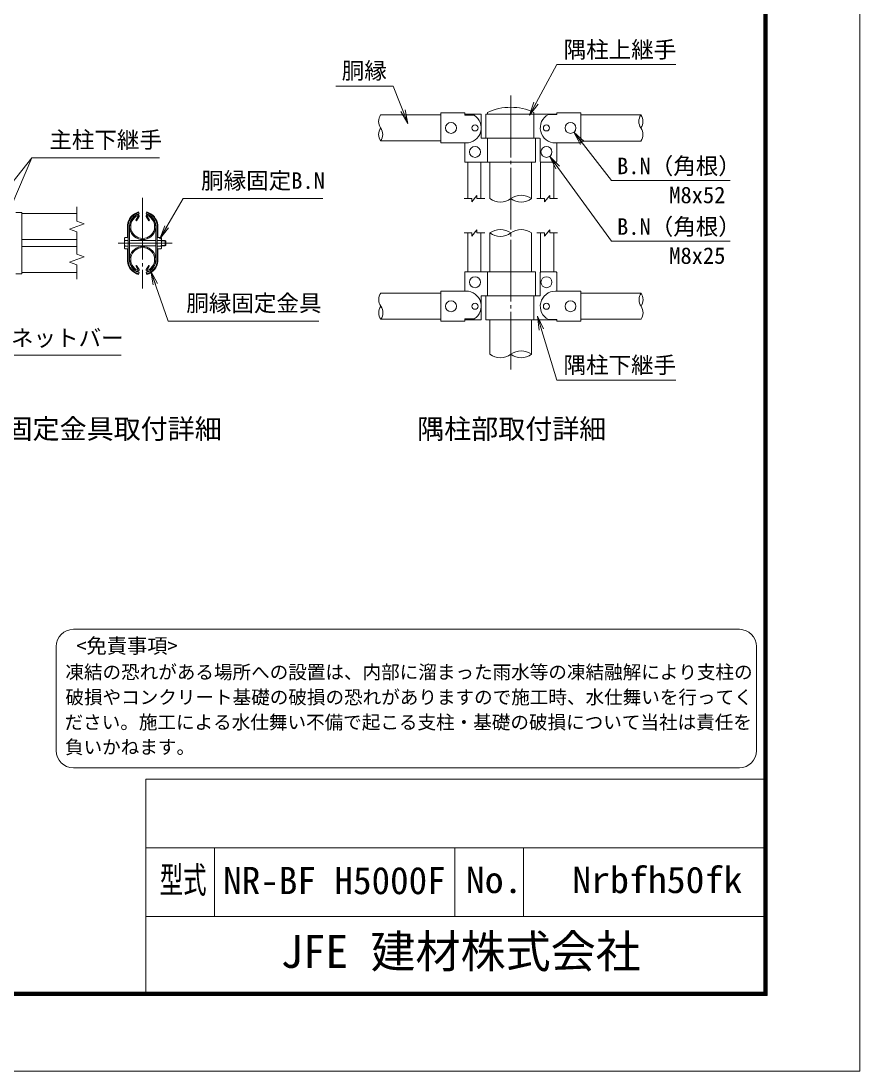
# Model space of a CAD drawing. Units: millimetres, scale not verified. Extents: x -8400 to 8400, y -5940 to 5940.
# Drawn here: x 3513 to 8400, y -5940 to 177 of the extents above; entities that cross this region are included whole.
import ezdxf
from ezdxf.enums import TextEntityAlignment as Align

# ---------------------------------------------------------------- set-up
doc = ezdxf.new("R2010")
doc.units = ezdxf.units.MM
doc.header["$LTSCALE"] = 20
doc.linetypes.add('LONG_CHAIN', pattern=[21, 18, -1, 1, -1])
for name, color, linetype, lineweight in [('0-0_D-TTL', 7, 'Continuous', 9), ('0-1_D-TTL-TXT', 7, 'Continuous', 9), ('0-3_D-STR1', 1, 'Continuous', 9), ('0-6_D-BMK', 2, 'LONG_CHAIN', 9), ('0-7_D-STR-DIM', 7, 'Continuous', 9), ('0-8_0', 7, 'Continuous', 9), ('0-9_D-STR3', 3, 'Continuous', 9), ('0-C_D-STR-TXT', 7, 'Continuous', 9)]:
    doc.layers.add(name, color=color, linetype=linetype, lineweight=lineweight)
doc.styles.add('ＭＳ ゴシック', font='')
doc.styles.get('ＭＳ ゴシック').set_extended_font_data('MS Gothic')

# ---------------------------------------------------------------- blocks, each defined once
blk = doc.blocks.new('_Open')
at = {"layer": '0-8_0'}
blk.add_line((-20, 3.333), (0, 0), dxfattribs=at)
blk.add_lwpolyline([(-20, -3.333), (0, 0), (-20, 0)], dxfattribs=at)

msp = doc.modelspace()

# ---------------------------------------------------------------- linework, layer by layer
at = {"layer": '0-0_D-TTL'}
for p, q in [((4240.39, -4239.98), (4240.39, -5479.98)), ((4240.39, -4239.98), (7840.39, -4239.98)), ((4240.39, -4639.98), (7840.39, -4639.98)), ((4640.39, -4639.98), (4640.39, -5039.98)), ((6040.39, -4639.98), (6040.39, -5039.98)), ((6440.39, -4639.98), (6440.39, -5039.98)), ((4240.39, -5039.98), (7840.39, -5039.98))]:
    msp.add_line(p, q, dxfattribs=at)
at = {"layer": '0-0_D-TTL', "color": 2}
msp.add_lwpolyline([(-8399.61, 5940.02), (8400.39, 5940.02), (8400.39, -5939.98), (-8399.61, -5939.98)], close=True, dxfattribs=at)
at = {"layer": '0-0_D-TTL'}
for points in [[(-7859.61, 5500.02), (7860.39, 5500.02), (7860.39, -5499.98), (-7859.61, -5499.98)], [(-7854.61, 5495.02), (7855.39, 5495.02), (7855.39, -5494.98), (-7854.61, -5494.98)], [(-7849.61, 5490.02), (7850.39, 5490.02), (7850.39, -5489.98), (-7849.61, -5489.98)], [(-7844.61, 5485.02), (7845.39, 5485.02), (7845.39, -5484.98), (-7844.61, -5484.98)], [(-7839.61, 5480.02), (7840.39, 5480.02), (7840.39, -5479.98), (-7839.61, -5479.98)]]:
    msp.add_lwpolyline(points, close=True, dxfattribs=at)
at = {"layer": '0-1_D-TTL-TXT', "color": 2}
for p, q in [((7697.8, -3366.92), (3817.8, -3366.92)), ((3717.8, -3466.92), (3717.8, -4073.18)), ((7797.8, -4073.18), (7797.8, -3466.92)), ((3817.8, -4173.18), (7697.8, -4173.18))]:
    msp.add_line(p, q, dxfattribs=at)
for centre, start, end in [((3817.8, -3466.92), 90, 180), ((7697.8, -3466.92), 0, 90), ((3817.8, -4073.18), 180, 270), ((7697.8, -4073.18), 270, 0)]:
    msp.add_arc(centre, 100, start, end, dxfattribs=at)
at = {"layer": '0-3_D-STR1'}
for p, q in [((5957.99, -369.76), (5607.99, -369.76)), ((6773.99, -369.96), (7123.99, -369.96)), ((5957.99, -522.16), (5607.99, -522.16)), ((6773.99, -522.36), (7123.99, -522.36)), ((6244.99, -645.76), (6244.99, -857.76)), ((6486.99, -645.76), (6486.99, -857.76)), ((3517.93, -944.24), (3837.93, -944.24)), ((4194.98, -959.11), (4180.94, -983.43)), ((4200.54, -962.32), (4186.5, -986.63)), ((4242.81, -962.32), (4256.85, -986.63)), ((4248.37, -959.11), (4262.4, -983.43)), ((4180.94, -983.43), (4186.5, -986.63)), ((4262.4, -983.43), (4256.85, -986.63)), ((3517.93, -1096.64), (3837.93, -1096.64)), ((6244.99, -1057.76), (6244.99, -1284.68)), ((6486.99, -1057.76), (6486.99, -1284.68)), ((3517.93, -1136.64), (3837.93, -1136.64)), ((4180.94, -1249.85), (4186.5, -1246.64)), ((4194.98, -1274.16), (4180.94, -1249.85)), ((4200.54, -1270.95), (4186.5, -1246.64)), ((4242.81, -1270.95), (4256.85, -1246.64)), ((4248.37, -1274.16), (4262.4, -1249.85)), ((4262.4, -1249.85), (4256.85, -1246.64)), ((3517.93, -1289.04), (3837.93, -1289.04)), ((5957.99, -1408.28), (5608.99, -1408.28)), ((6773.99, -1408.48), (7124.99, -1408.48)), ((5957.99, -1560.68), (5608.99, -1560.68)), ((6244.99, -1564.68), (6244.99, -1764.68)), ((6486.99, -1564.68), (6486.99, -1764.68)), ((6773.99, -1560.88), (7124.99, -1560.88))]:
    msp.add_line(p, q, dxfattribs=at)
for centre, radius, start, end in [((4221.67, -1020.44), 76.2, 114.32478, 65.67522), ((4221.67, -1020.44), 69.78, 114.32478, 65.67522), ((4193.59, -958.31), 8.02, 330, 114.32478), ((4193.59, -958.31), 1.6, 330, 114.32478), ((4249.76, -958.31), 8.02, 65.67522, 210), ((4249.76, -958.31), 1.6, 65.67522, 210), ((4221.37, -1020.44), 76.2, 5.09104, 65.67522), ((4221.67, -1212.84), 76.2, 294.32478, 245.67522), ((4221.67, -1212.84), 69.78, 294.32478, 245.67522), ((4193.59, -1274.96), 8.02, 245.67522, 30), ((4193.59, -1274.96), 1.6, 245.67522, 30), ((4249.76, -1274.96), 8.02, 150, 294.32478), ((4249.76, -1274.96), 1.6, 150, 294.32478)]:
    msp.add_arc(centre, radius, start, end, dxfattribs=at)
at = {"layer": '0-6_D-BMK'}
for p, q in [((6365.99, -257.88), (6365.99, -1852.73)), ((4221.67, -853.41), (4221.67, -1381.94)), ((4079.17, -1117.68), (4393.77, -1117.68))]:
    msp.add_line(p, q, dxfattribs=at)
at = {"layer": '0-7_D-STR-DIM'}
for p, q in [((6138.99, -875.76), (6168.99, -839.76)), ((6168.99, -857.76), (6168.99, -839.76)), ((6562.99, -875.76), (6592.99, -839.76)), ((6592.99, -857.76), (6592.99, -839.76)), ((3837.93, -906.14), (3837.93, -989.65)), ((6093.99, -857.76), (6138.99, -857.76)), ((6138.99, -875.76), (6138.99, -857.76)), ((6168.99, -857.76), (6213.99, -857.76)), ((6517.99, -857.76), (6562.99, -857.76)), ((6562.99, -875.76), (6562.99, -857.76)), ((6592.99, -857.76), (6637.99, -857.76)), ((3795.64, -1035.83), (3880.21, -1005.05)), ((3837.93, -1051.22), (3795.64, -1035.83)), ((3880.21, -1005.05), (3837.93, -989.65)), ((6138.99, -1075.76), (6168.99, -1039.76)), ((6168.99, -1057.76), (6168.99, -1039.76)), ((6562.99, -1075.76), (6592.99, -1039.76)), ((6592.99, -1057.76), (6592.99, -1039.76)), ((3837.93, -1051.22), (3837.93, -1182.05)), ((6093.99, -1057.76), (6138.99, -1057.76)), ((6138.99, -1075.76), (6138.99, -1057.76)), ((6168.99, -1057.76), (6213.99, -1057.76)), ((6517.99, -1057.76), (6562.99, -1057.76)), ((6562.99, -1075.76), (6562.99, -1057.76)), ((6592.99, -1057.76), (6637.99, -1057.76)), ((3795.64, -1228.23), (3880.21, -1197.45)), ((3880.21, -1197.45), (3837.93, -1182.05)), ((3837.93, -1243.62), (3795.64, -1228.23)), ((3837.93, -1243.62), (3837.93, -1327.14))]:
    msp.add_line(p, q, dxfattribs=at)
for centre, radius, start, end in [((5662.48, -407.86), 66.48, 145.03504, 214.96496), ((7178.48, -408.06), 66.48, 145.03504, 214.96496), ((7069.51, -408.06), 66.48, 325.03504, 34.96496), ((5662.47, -484.06), 66.48, 145.03422, 214.96578), ((5553.51, -484.06), 66.48, 325.03504, 34.96496), ((7069.51, -484.26), 66.48, 325.03422, 34.96578), ((6426.49, -939.26), 101.51, 53.41445, 126.58555), ((6305.49, -776.25), 101.51, 233.41445, 306.58555), ((6426.49, -776.25), 101.51, 233.41445, 306.58555), ((6305.49, -1139.26), 101.51, 53.41445, 126.58555), ((6426.49, -1139.26), 101.51, 53.41445, 126.58555), ((6305.49, -976.25), 101.51, 233.41445, 306.58555), ((5663.48, -1446.38), 66.48, 145.03504, 214.96496), ((7179.48, -1446.58), 66.48, 145.03504, 214.96496), ((7070.51, -1446.58), 66.48, 325.03504, 34.96496), ((5663.47, -1522.58), 66.48, 145.03422, 214.96578), ((5554.51, -1522.58), 66.48, 325.03504, 34.96496), ((7070.51, -1522.78), 66.48, 325.03422, 34.96578), ((6305.49, -1683.17), 101.51, 233.41445, 306.58555), ((6426.49, -1846.18), 101.51, 53.41445, 126.58555), ((6426.49, -1683.17), 101.51, 233.41445, 306.58555)]:
    msp.add_arc(centre, radius, start, end, dxfattribs=at)
at = {"layer": '0-9_D-STR3'}
for p, q in [((6097.99, -371.65), (6097.99, -357.76)), ((6193.99, -365.76), (6097.99, -365.76)), ((6193.99, -365.76), (6193.99, -505.76)), ((6221.59, -365.76), (6629.99, -365.76)), ((6221.59, -505.76), (6221.59, -365.76)), ((6230.79, -365.76), (6230.79, -355.21)), ((6501.19, -505.76), (6501.19, -355.21)), ((6633.99, -357.76), (6773.99, -357.76)), ((6633.99, -367.48), (6633.99, -357.76)), ((6773.99, -357.76), (6773.99, -533.76)), ((6097.99, -371.65), (6153.46, -371.65)), ((6585.79, -367.48), (6633.99, -367.48)), ((6105.99, -533.76), (5957.99, -533.76)), ((6097.99, -533.76), (6097.99, -645.76)), ((6193.99, -505.76), (6533.99, -505.76)), ((6230.79, -505.76), (6230.79, -645.76)), ((6510.39, -505.76), (6510.39, -645.76)), ((6537.99, -509.76), (6537.99, -641.76)), ((6625.99, -533.76), (6773.99, -533.76)), ((6633.99, -533.76), (6633.99, -641.76)), ((6510.39, -645.76), (6097.99, -645.76)), ((6115.99, -645.76), (6115.99, -857.76)), ((6191.99, -645.76), (6191.99, -857.76)), ((6539.99, -645.22), (6539.99, -857.76)), ((6541.99, -645.76), (6629.99, -645.76)), ((6615.99, -645.76), (6615.99, -857.76)), ((4198.34, -935.3), (4201.47, -946.88)), ((4245.01, -935.3), (4241.87, -946.88)), ((4133.47, -1013.16), (4133.47, -1081.28)), ((4137.47, -1013.33), (4137.47, -1222.02)), ((4145.47, -1013.68), (4145.47, -1221.68)), ((4297.87, -1013.68), (4297.87, -1221.68)), ((4305.87, -1013.33), (4305.87, -1222.02)), ((4309.87, -1013.16), (4309.87, -1081.28)), ((4115.47, -1092.74), (4115.47, -1142.12)), ((4119.47, -1085.28), (4137.47, -1085.28)), ((4327.87, -1085.28), (4305.87, -1085.28)), ((4331.87, -1092.74), (4331.87, -1142.12)), ((6115.99, -1057.76), (6115.99, -1284.68)), ((6191.99, -1057.76), (6191.99, -1284.68)), ((6539.99, -1057.76), (6539.99, -1285.21)), ((6615.99, -1057.76), (6615.99, -1284.68)), ((4183.08, -1117.68), (4091.86, -1117.68)), ((4119.47, -1101.48), (4137.47, -1101.48)), ((4119.47, -1133.88), (4137.47, -1133.88)), ((4119.47, -1150.08), (4137.47, -1150.08)), ((4133.47, -1222.19), (4133.47, -1154.08)), ((4150.27, -1101.68), (4297.87, -1101.68)), ((4150.27, -1133.68), (4297.87, -1133.68)), ((4260.26, -1117.68), (4351.48, -1117.68)), ((4327.87, -1101.48), (4305.87, -1101.48)), ((4327.87, -1133.88), (4305.87, -1133.88)), ((4327.87, -1150.08), (4305.87, -1150.08)), ((4309.87, -1222.19), (4309.87, -1154.08)), ((4331.87, -1101.68), (4352.67, -1101.68)), ((4331.87, -1104.38), (4357.47, -1104.38)), ((4331.87, -1130.97), (4357.47, -1130.97)), ((4331.87, -1133.68), (4352.67, -1133.68)), ((4352.67, -1101.68), (4352.67, -1133.68)), ((4352.67, -1101.68), (4357.47, -1104.38)), ((4357.47, -1130.97), (4352.67, -1133.68)), ((4357.47, -1104.38), (4357.47, -1130.97)), ((4198.34, -1300.05), (4201.47, -1288.47)), ((4245.01, -1300.05), (4241.87, -1288.47)), ((6510.39, -1284.68), (6097.99, -1284.68)), ((6097.99, -1396.68), (6097.99, -1284.68)), ((6230.79, -1424.68), (6230.79, -1284.68)), ((6510.39, -1424.68), (6510.39, -1284.68)), ((6537.99, -1420.68), (6537.99, -1288.68)), ((6541.99, -1284.68), (6629.99, -1284.68)), ((6633.99, -1396.68), (6633.99, -1288.68)), ((6105.99, -1396.68), (5957.99, -1396.68)), ((6625.99, -1396.68), (6773.99, -1396.68)), ((6773.99, -1572.68), (6773.99, -1396.68)), ((6193.99, -1424.68), (6533.99, -1424.68)), ((6193.99, -1564.68), (6193.99, -1424.68)), ((6221.59, -1424.68), (6221.59, -1564.68)), ((6501.19, -1424.68), (6501.19, -1564.68)), ((6097.99, -1558.78), (6097.99, -1572.68)), ((6097.99, -1558.78), (6153.46, -1558.78)), ((6193.99, -1564.68), (6097.99, -1564.68)), ((6221.59, -1564.68), (6629.99, -1564.68)), ((6585.79, -1562.96), (6633.99, -1562.96)), ((6633.99, -1562.96), (6633.99, -1572.68)), ((6633.99, -1572.68), (6773.99, -1572.68))]:
    msp.add_line(p, q, dxfattribs=at)
for points in [[(6097.99, -357.76), (5957.99, -357.76), (5957.99, -533.76)], [(3481.93, -939.16), (3517.93, -939.16), (3517.93, -1296.19), (3481.93, -1296.19)], [(6097.99, -1572.68), (5957.99, -1572.68), (5957.99, -1396.68)]]:
    msp.add_lwpolyline(points, dxfattribs=at)
for centre, radius in [((6017.99, -445.76), 32), ((6157.99, -445.76), 18), ((6573.99, -445.76), 18), ((6713.99, -445.76), 32), ((6157.99, -585.76), 32), ((6573.99, -585.76), 32), ((6157.99, -1344.68), 32), ((6573.99, -1344.68), 32), ((6017.99, -1484.68), 32), ((6157.99, -1484.68), 18), ((6573.99, -1484.68), 18), ((6713.99, -1484.68), 32)]:
    msp.add_circle(centre, radius, dxfattribs=at)
for centre, radius, start, end in [((6365.99, -650.76), 325.01, 65.41845, 114.58155), ((6629.99, -369.76), 4, 34.74541, 90), ((6105.99, -445.76), 88, 270, 57.35993), ((6625.99, -445.76), 88, 117.18421, 270), ((6533.99, -509.76), 4, 0, 90), ((6541.99, -641.76), 4, 180, 270), ((6629.99, -641.76), 4, 270, 0), ((4221.37, -1020.44), 88.2, 105.13812, 175.26816), ((4221.37, -1020.44), 84.2, 105.13812, 175.157), ((4221.37, -1020.44), 76.2, 105.13812, 174.90896), ((4221.97, -1020.44), 76.2, 5.09104, 74.86188), ((4221.97, -1020.44), 84.2, 4.843, 74.86188), ((4221.97, -1020.44), 88.2, 4.843, 74.86188), ((4125.62, -1093.38), 10.17, 127.21089, 232.78911), ((4137.47, -1081.28), 4, 180, 270), ((4305.87, -1081.28), 4, 270, 0), ((4321.72, -1093.38), 10.17, 307.21089, 52.78911), ((4150.28, -1117.68), 34.8, 152.26063, 207.73937), ((4125.67, -1141.98), 10.2, 127.42505, 232.57495), ((4137.47, -1154.08), 4, 90, 180), ((4305.87, -1154.08), 4, 0, 90), ((4297.07, -1117.68), 34.8, 332.26063, 27.73937), ((4321.68, -1141.98), 10.2, 307.42505, 52.57495), ((4221.37, -1214.91), 88.2, 184.73184, 254.86188), ((4221.37, -1214.91), 84.2, 184.843, 254.86188), ((4221.37, -1214.91), 76.2, 185.09104, 254.86188), ((4221.97, -1214.91), 76.2, 285.13812, 354.90896), ((4221.97, -1214.91), 84.2, 285.13812, 355.157), ((4221.97, -1214.91), 88.2, 285.13812, 355.26816), ((6541.99, -1288.68), 4, 90, 180), ((6629.99, -1288.68), 4, 0, 90), ((6105.99, -1484.68), 88, 302.64007, 90), ((6625.99, -1484.68), 88, 90, 242.81579), ((6533.99, -1420.68), 4, 270, 0), ((6629.99, -1560.68), 4, 270, 325.25459)]:
    msp.add_arc(centre, radius, start, end, dxfattribs=at)
at = {"layer": '0-C_D-STR-TXT'}
for p, q in [((3576.03, -619.94), (3317.93, -946.2)), ((4095.93, -1770.39), (3252.49, -1770.39))]:
    msp.add_line(p, q, dxfattribs=at)
for points in [[(7328.51, -76.94), (6633.99, -76.94), (6476.07, -370.71)], [(5347.39, -201.93), (5681.43, -201.93), (5766.14, -417.52)], [(7644.71, -752.21), (6952.58, -752.21), (6734.88, -472.58)], [(4318.99, -619.94), (3576.03, -619.94), (3347.1, -1154.55)], [(7644.71, -1105.43), (6952.58, -1105.43), (6594.01, -613.24)], [(5270.26, -858.08), (4457.25, -858.08), (4322.36, -1089.67)], [(5248.1, -1572.14), (4371.13, -1572.14), (4269.86, -1282.57)], [(7328.09, -1914.89), (6633.57, -1914.89), (6522.37, -1545.16)]]:
    msp.add_lwpolyline(points, dxfattribs=at)

# ---------------------------------------------------------------- block references
at = {"layer": '0-C_D-STR-TXT', "xscale": 4, "yscale": 4}
for p, rotation in [((6475.13, -372.47), 241.73951), ((5766.87, -419.39), 291.44911), ((6733.65, -471.01), 127.9015), ((6592.83, -611.62), 126.07342), ((4321.35, -1091.4), 239.78171), ((4269.2, -1280.68), 109.27461), ((6521.8, -1543.25), 106.73843)]:
    msp.add_blockref('_Open', p, dxfattribs=dict(at, rotation=rotation))

# ---------------------------------------------------------------- texts
at = {"layer": '0-1_D-TTL-TXT', "style": 'ＭＳ ゴシック'}
for s, height, p in [('胴縁固定金具取付詳細', 115.4, (3108.23, -2291.28)), ('隅柱部取付詳細', 115.4, (5820.7, -2291.58)), (' <免責事項>', 86.59, (3776.43, -3532.2)), ('凍結の恐れがある場所への設置は、内部に溜まった雨水等の凍結融解により支柱の', 79.33, (3771.4, -3679.58)), ('破損やコンクリート基礎の破損の恐れがありますので施工時、水仕舞いを行ってく', 79.33, (3771.81, -3825.85)), ('ださい。施工による水仕舞い不備で起こる支柱・基礎の破損について当社は責任を', 79.33, (3766.78, -3971.71)), ('負いかねます。', 79.33, (3769.34, -4116.25)), ('NR-BF H5000F', 158.8, (4690.74, -4957.32)), ('JFE 建材株式会社', 192.4, (5025.15, -5396.99))]:
    msp.add_text(s, height=height, dxfattribs=at).set_placement(p, align=Align.BOTTOM_LEFT)
for s, height, width, p in [('型式', 153.9, 0.65, (4320.92, -4949.59)), ('No.', 154, 1.05, (6104.39, -4949.59)), ('Nrbfh50fk', 154, 1.05, (6724.39, -4949.59))]:
    msp.add_text(s, height=height, dxfattribs=dict(at, width=width)).set_placement(p, align=Align.BOTTOM_LEFT)
at = {"layer": '0-C_D-STR-TXT', "style": 'ＭＳ ゴシック'}
for s, p in [('隅柱上継手', (6673.85, -66.57)), ('胴縁', (5381.25, -189.35)), ('主柱下継手', (3677.88, -592.23)), ('B.N（角根）', (6985.05, -744.35)), ('胴縁固定B.N', (4562.14, -829.61)), ('M8x52', (7289.23, -913.5)), ('B.N（角根）', (6985.05, -1097.56)), ('M8x25', (7289.23, -1266.72)), ('胴縁固定金具', (4476.02, -1543.67)), ('ネットバー', (3454.82, -1746.49)), ('隅柱下継手', (6673.42, -1904.52))]:
    msp.add_text(s, height=96.19, dxfattribs=at).set_placement(p, align=Align.BOTTOM_LEFT)

doc.saveas('drawing.dxf')
